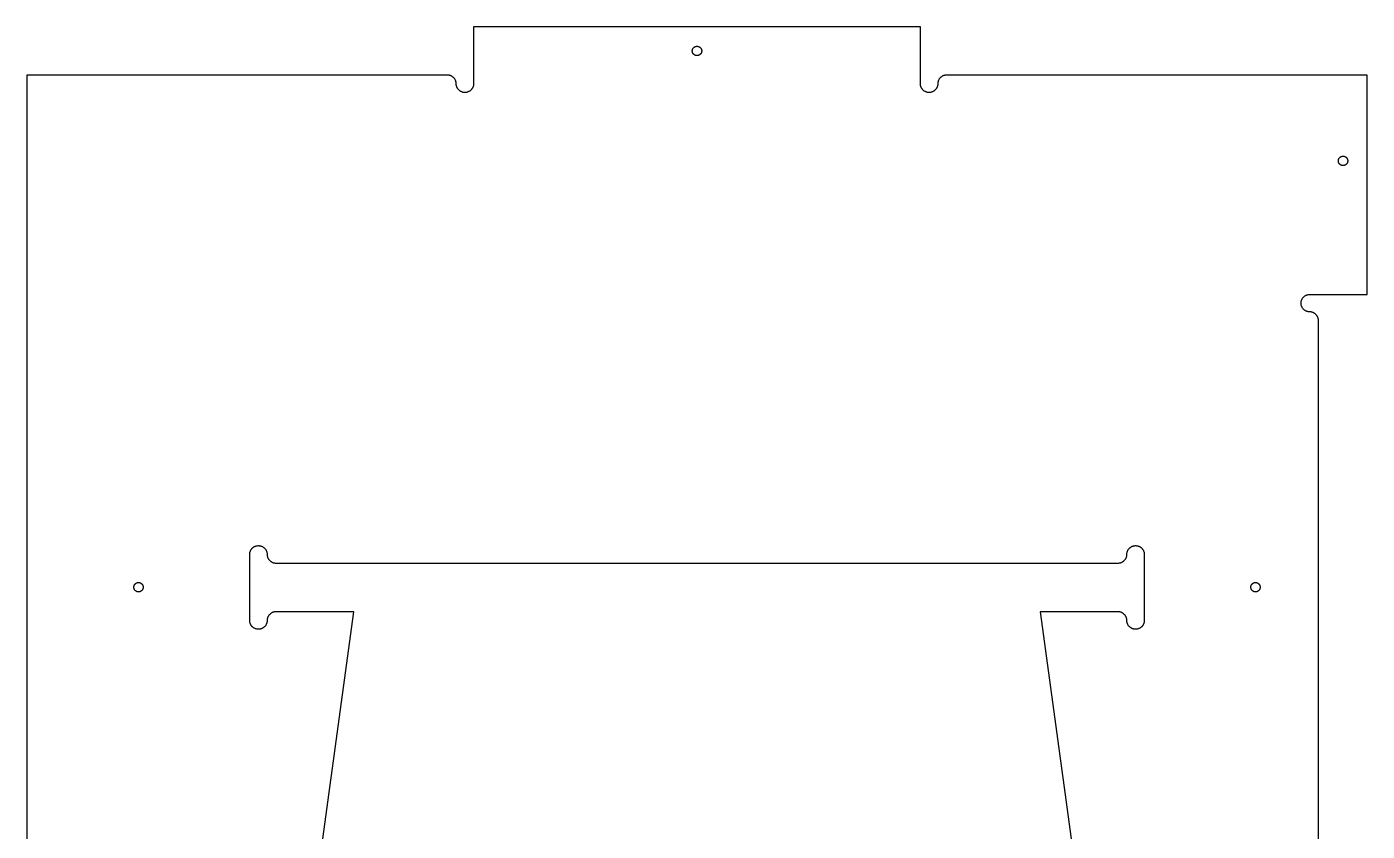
# Model space of a CAD drawing. Header units: metres. Extents: x -500 to 0, y 0 to 600.
# Drawn here: x -500 to 0, y 300 to 600 of the extents above; entities that cross this region are included whole.
import ezdxf

# ---------------------------------------------------------------- set-up
doc = ezdxf.new("R2010")
doc.units = ezdxf.units.M

msp = doc.modelspace()

# ---------------------------------------------------------------- linework, layer by layer
for p, q in [((-166.667, 600), (-333.333, 600)), ((-333.333, 600), (-333.333, 578.75)), ((-166.667, 578.75), (-166.667, 600)), ((-251.75, 591), (-251.748, 591.086)), ((-251.748, 590.914), (-251.75, 591)), ((-251.748, 591.086), (-251.742, 591.172)), ((-251.742, 590.828), (-251.748, 590.914)), ((-251.742, 591.172), (-251.731, 591.257)), ((-251.731, 590.743), (-251.742, 590.828)), ((-251.731, 591.257), (-251.716, 591.341)), ((-251.716, 590.659), (-251.731, 590.743)), ((-251.716, 591.341), (-251.698, 591.425)), ((-251.698, 590.575), (-251.716, 590.659)), ((-251.698, 591.425), (-251.675, 591.508)), ((-251.675, 590.492), (-251.698, 590.575)), ((-251.675, 591.508), (-251.648, 591.59)), ((-251.648, 590.41), (-251.675, 590.492)), ((-251.648, 591.59), (-251.617, 591.67)), ((-251.617, 590.33), (-251.648, 590.41)), ((-251.617, 591.67), (-251.582, 591.748)), ((-251.582, 590.252), (-251.617, 590.33)), ((-251.582, 591.748), (-251.543, 591.825)), ((-251.543, 590.175), (-251.582, 590.252)), ((-251.543, 591.825), (-251.501, 591.9)), ((-251.501, 590.1), (-251.543, 590.175)), ((-251.501, 591.9), (-251.455, 591.972)), ((-251.455, 590.028), (-251.501, 590.1)), ((-251.455, 591.972), (-251.406, 592.042)), ((-251.406, 589.958), (-251.455, 590.028)), ((-251.406, 592.042), (-251.353, 592.11)), ((-251.353, 592.11), (-251.297, 592.175)), ((-251.297, 592.175), (-251.237, 592.237)), ((-251.237, 592.237), (-251.175, 592.297)), ((-251.175, 592.297), (-251.11, 592.353)), ((-251.11, 592.353), (-251.042, 592.406)), ((-251.042, 592.406), (-250.972, 592.455)), ((-250.972, 592.455), (-250.9, 592.501)), ((-250.9, 592.501), (-250.825, 592.543)), ((-250.825, 592.543), (-250.748, 592.582)), ((-250.748, 592.582), (-250.67, 592.617)), ((-250.67, 592.617), (-250.59, 592.648)), ((-250.59, 592.648), (-250.508, 592.675)), ((-250.508, 592.675), (-250.425, 592.698)), ((-250.425, 592.698), (-250.341, 592.716)), ((-250.341, 592.716), (-250.257, 592.731)), ((-250.257, 592.731), (-250.172, 592.742)), ((-250.172, 592.742), (-250.086, 592.748)), ((-250.086, 592.748), (-250, 592.75)), ((-250, 592.75), (-249.914, 592.748)), ((-249.914, 592.748), (-249.828, 592.742)), ((-249.828, 592.742), (-249.743, 592.731)), ((-249.743, 592.731), (-249.659, 592.716)), ((-249.659, 592.716), (-249.575, 592.698)), ((-249.575, 592.698), (-249.492, 592.675)), ((-249.492, 592.675), (-249.41, 592.648)), ((-249.41, 592.648), (-249.33, 592.617)), ((-249.33, 592.617), (-249.252, 592.582)), ((-249.252, 592.582), (-249.175, 592.543)), ((-249.175, 592.543), (-249.1, 592.501)), ((-249.1, 592.501), (-249.028, 592.455)), ((-249.028, 592.455), (-248.958, 592.406)), ((-248.958, 592.406), (-248.89, 592.353)), ((-248.89, 592.353), (-248.825, 592.297)), ((-248.825, 592.297), (-248.763, 592.237)), ((-248.763, 592.237), (-248.703, 592.175)), ((-248.703, 592.175), (-248.647, 592.11)), ((-248.647, 592.11), (-248.594, 592.042)), ((-248.594, 592.042), (-248.545, 591.972)), ((-248.545, 590.028), (-248.594, 589.958)), ((-248.545, 591.972), (-248.499, 591.9)), ((-248.499, 590.1), (-248.545, 590.028)), ((-248.499, 591.9), (-248.457, 591.825)), ((-248.457, 590.175), (-248.499, 590.1)), ((-248.457, 591.825), (-248.418, 591.748)), ((-248.418, 590.252), (-248.457, 590.175)), ((-248.418, 591.748), (-248.383, 591.67)), ((-248.383, 590.33), (-248.418, 590.252)), ((-248.383, 591.67), (-248.352, 591.59)), ((-248.352, 590.41), (-248.383, 590.33)), ((-248.352, 591.59), (-248.325, 591.508)), ((-248.325, 590.492), (-248.352, 590.41)), ((-248.325, 591.508), (-248.302, 591.425)), ((-248.302, 590.575), (-248.325, 590.492)), ((-248.302, 591.425), (-248.284, 591.341)), ((-248.284, 590.659), (-248.302, 590.575)), ((-248.284, 591.341), (-248.269, 591.257)), ((-248.269, 590.743), (-248.284, 590.659)), ((-248.269, 591.257), (-248.258, 591.172)), ((-248.258, 590.828), (-248.269, 590.743)), ((-248.258, 591.172), (-248.252, 591.086)), ((-248.252, 590.914), (-248.258, 590.828)), ((-248.252, 591.086), (-248.25, 591)), ((-248.25, 591), (-248.252, 590.914)), ((-251.353, 589.89), (-251.406, 589.958)), ((-251.297, 589.825), (-251.353, 589.89)), ((-251.237, 589.763), (-251.297, 589.825)), ((-251.175, 589.703), (-251.237, 589.763)), ((-251.11, 589.647), (-251.175, 589.703)), ((-251.042, 589.594), (-251.11, 589.647)), ((-250.972, 589.545), (-251.042, 589.594)), ((-250.9, 589.499), (-250.972, 589.545)), ((-250.825, 589.457), (-250.9, 589.499)), ((-250.748, 589.418), (-250.825, 589.457)), ((-250.67, 589.383), (-250.748, 589.418)), ((-250.59, 589.352), (-250.67, 589.383)), ((-250.508, 589.325), (-250.59, 589.352)), ((-250.425, 589.302), (-250.508, 589.325)), ((-250.341, 589.284), (-250.425, 589.302)), ((-250.257, 589.269), (-250.341, 589.284)), ((-250.172, 589.258), (-250.257, 589.269)), ((-250.086, 589.252), (-250.172, 589.258)), ((-250, 589.25), (-250.086, 589.252)), ((-249.914, 589.252), (-250, 589.25)), ((-249.828, 589.258), (-249.914, 589.252)), ((-249.743, 589.269), (-249.828, 589.258)), ((-249.659, 589.284), (-249.743, 589.269)), ((-249.575, 589.302), (-249.659, 589.284)), ((-249.492, 589.325), (-249.575, 589.302)), ((-249.41, 589.352), (-249.492, 589.325)), ((-249.33, 589.383), (-249.41, 589.352)), ((-249.252, 589.418), (-249.33, 589.383)), ((-249.175, 589.457), (-249.252, 589.418)), ((-249.1, 589.499), (-249.175, 589.457)), ((-249.028, 589.545), (-249.1, 589.499)), ((-248.958, 589.594), (-249.028, 589.545)), ((-248.89, 589.647), (-248.958, 589.594)), ((-248.825, 589.703), (-248.89, 589.647)), ((-248.763, 589.763), (-248.825, 589.703)), ((-248.703, 589.825), (-248.763, 589.763)), ((-248.647, 589.89), (-248.703, 589.825)), ((-248.594, 589.958), (-248.647, 589.89)), ((-343.083, 582), (-500, 582)), ((-500, 582), (-500, 200.18)), ((-342.924, 581.996), (-343.083, 582)), ((-342.765, 581.984), (-342.924, 581.996)), ((-342.606, 581.965), (-342.765, 581.984)), ((-342.449, 581.938), (-342.606, 581.965)), ((-342.294, 581.903), (-342.449, 581.938)), ((-342.14, 581.86), (-342.294, 581.903)), ((-341.988, 581.81), (-342.14, 581.86)), ((-341.84, 581.753), (-341.988, 581.81)), ((-341.694, 581.688), (-341.84, 581.753)), ((-341.551, 581.616), (-341.694, 581.688)), ((-341.412, 581.538), (-341.551, 581.616)), ((-341.278, 581.452), (-341.412, 581.538)), ((-341.147, 581.36), (-341.278, 581.452)), ((-341.022, 581.262), (-341.147, 581.36)), ((-340.901, 581.158), (-341.022, 581.262)), ((-340.785, 581.048), (-340.901, 581.158)), ((-340.675, 580.933), (-340.785, 581.048)), ((-340.571, 580.812), (-340.675, 580.933)), ((-340.473, 580.686), (-340.571, 580.812)), ((-340.381, 580.556), (-340.473, 580.686)), ((-340.296, 580.421), (-340.381, 580.556)), ((-340.217, 580.282), (-340.296, 580.421)), ((-340.145, 580.14), (-340.217, 580.282)), ((-340.081, 579.994), (-340.145, 580.14)), ((-159.855, 580.14), (-159.919, 579.994)), ((-159.783, 580.282), (-159.855, 580.14)), ((-159.704, 580.421), (-159.783, 580.282)), ((-159.619, 580.556), (-159.704, 580.421)), ((-159.527, 580.686), (-159.619, 580.556)), ((-159.429, 580.812), (-159.527, 580.686)), ((-159.325, 580.933), (-159.429, 580.812)), ((-159.215, 581.048), (-159.325, 580.933)), ((-159.099, 581.158), (-159.215, 581.048)), ((-158.978, 581.262), (-159.099, 581.158)), ((-158.853, 581.36), (-158.978, 581.262)), ((-158.722, 581.452), (-158.853, 581.36)), ((-158.587, 581.538), (-158.722, 581.452)), ((-158.449, 581.616), (-158.587, 581.538)), ((-158.306, 581.688), (-158.449, 581.616)), ((-158.16, 581.753), (-158.306, 581.688)), ((-158.012, 581.81), (-158.16, 581.753)), ((-157.86, 581.86), (-158.012, 581.81)), ((-157.706, 581.903), (-157.86, 581.86)), ((-157.551, 581.938), (-157.706, 581.903)), ((-157.394, 581.965), (-157.551, 581.938)), ((-157.235, 581.984), (-157.394, 581.965)), ((-157.076, 581.996), (-157.235, 581.984)), ((-156.917, 582), (-157.076, 581.996)), ((0, 582), (-156.917, 582)), ((0, 500.18), (0, 582)), ((-340.023, 579.845), (-340.081, 579.994)), ((-339.973, 579.693), (-340.023, 579.845)), ((-339.931, 579.54), (-339.973, 579.693)), ((-339.896, 579.384), (-339.931, 579.54)), ((-339.868, 579.227), (-339.896, 579.384)), ((-339.849, 579.069), (-339.868, 579.227)), ((-339.837, 578.909), (-339.849, 579.069)), ((-339.829, 578.591), (-339.837, 578.909)), ((-339.818, 578.431), (-339.829, 578.591)), ((-339.798, 578.273), (-339.818, 578.431)), ((-339.771, 578.116), (-339.798, 578.273)), ((-339.736, 577.96), (-339.771, 578.116)), ((-339.693, 577.807), (-339.736, 577.96)), ((-339.643, 577.655), (-339.693, 577.807)), ((-339.586, 577.506), (-339.643, 577.655)), ((-339.521, 577.36), (-339.586, 577.506)), ((-339.45, 577.218), (-339.521, 577.36)), ((-339.371, 577.079), (-339.45, 577.218)), ((-339.286, 576.944), (-339.371, 577.079)), ((-339.194, 576.814), (-339.286, 576.944)), ((-339.096, 576.688), (-339.194, 576.814)), ((-338.991, 576.567), (-339.096, 576.688)), ((-338.881, 576.452), (-338.991, 576.567)), ((-338.766, 576.342), (-338.881, 576.452)), ((-338.645, 576.238), (-338.766, 576.342)), ((-338.519, 576.14), (-338.645, 576.238)), ((-338.389, 576.048), (-338.519, 576.14)), ((-338.254, 575.962), (-338.389, 576.048)), ((-338.115, 575.884), (-338.254, 575.962)), ((-337.973, 575.812), (-338.115, 575.884)), ((-337.827, 575.747), (-337.973, 575.812)), ((-337.678, 575.69), (-337.827, 575.747)), ((-337.527, 575.64), (-337.678, 575.69)), ((-337.373, 575.597), (-337.527, 575.64)), ((-337.217, 575.562), (-337.373, 575.597)), ((-337.06, 575.535), (-337.217, 575.562)), ((-336.902, 575.516), (-337.06, 575.535)), ((-336.743, 575.504), (-336.902, 575.516)), ((-336.583, 575.5), (-336.743, 575.504)), ((-336.424, 575.504), (-336.583, 575.5)), ((-336.265, 575.516), (-336.424, 575.504)), ((-336.106, 575.535), (-336.265, 575.516)), ((-335.949, 575.562), (-336.106, 575.535)), ((-335.794, 575.597), (-335.949, 575.562)), ((-335.64, 575.64), (-335.794, 575.597)), ((-335.488, 575.69), (-335.64, 575.64)), ((-335.34, 575.747), (-335.488, 575.69)), ((-335.194, 575.812), (-335.34, 575.747)), ((-335.051, 575.884), (-335.194, 575.812)), ((-334.912, 575.962), (-335.051, 575.884)), ((-334.778, 576.048), (-334.912, 575.962)), ((-334.647, 576.14), (-334.778, 576.048)), ((-334.522, 576.238), (-334.647, 576.14)), ((-334.401, 576.342), (-334.522, 576.238)), ((-334.285, 576.452), (-334.401, 576.342)), ((-334.175, 576.567), (-334.285, 576.452)), ((-334.071, 576.688), (-334.175, 576.567)), ((-333.973, 576.814), (-334.071, 576.688)), ((-333.881, 576.944), (-333.973, 576.814)), ((-333.796, 577.079), (-333.881, 576.944)), ((-333.717, 577.218), (-333.796, 577.079)), ((-333.645, 577.36), (-333.717, 577.218)), ((-333.581, 577.506), (-333.645, 577.36)), ((-333.523, 577.655), (-333.581, 577.506)), ((-333.473, 577.807), (-333.523, 577.655)), ((-333.431, 577.96), (-333.473, 577.807)), ((-333.396, 578.116), (-333.431, 577.96)), ((-333.368, 578.273), (-333.396, 578.116)), ((-333.349, 578.431), (-333.368, 578.273)), ((-333.337, 578.591), (-333.349, 578.431)), ((-333.333, 578.75), (-333.337, 578.591)), ((-166.663, 578.591), (-166.667, 578.75)), ((-166.651, 578.431), (-166.663, 578.591)), ((-166.631, 578.273), (-166.651, 578.431)), ((-166.604, 578.116), (-166.631, 578.273)), ((-166.569, 577.96), (-166.604, 578.116)), ((-166.527, 577.807), (-166.569, 577.96)), ((-166.477, 577.655), (-166.527, 577.807)), ((-166.419, 577.506), (-166.477, 577.655)), ((-166.355, 577.36), (-166.419, 577.506)), ((-166.283, 577.218), (-166.355, 577.36)), ((-166.204, 577.079), (-166.283, 577.218)), ((-166.119, 576.944), (-166.204, 577.079)), ((-166.027, 576.814), (-166.119, 576.944)), ((-165.929, 576.688), (-166.027, 576.814)), ((-165.825, 576.567), (-165.929, 576.688)), ((-165.715, 576.452), (-165.825, 576.567)), ((-165.599, 576.342), (-165.715, 576.452)), ((-165.478, 576.238), (-165.599, 576.342)), ((-165.353, 576.14), (-165.478, 576.238)), ((-165.222, 576.048), (-165.353, 576.14)), ((-165.087, 575.962), (-165.222, 576.048)), ((-164.949, 575.884), (-165.087, 575.962)), ((-164.806, 575.812), (-164.949, 575.884)), ((-164.66, 575.747), (-164.806, 575.812)), ((-164.512, 575.69), (-164.66, 575.747)), ((-164.36, 575.64), (-164.512, 575.69)), ((-164.206, 575.597), (-164.36, 575.64)), ((-164.051, 575.562), (-164.206, 575.597)), ((-163.894, 575.535), (-164.051, 575.562)), ((-163.735, 575.516), (-163.894, 575.535)), ((-163.576, 575.504), (-163.735, 575.516)), ((-163.417, 575.5), (-163.576, 575.504)), ((-163.257, 575.504), (-163.417, 575.5)), ((-163.098, 575.516), (-163.257, 575.504)), ((-162.94, 575.535), (-163.098, 575.516)), ((-162.783, 575.562), (-162.94, 575.535)), ((-162.627, 575.597), (-162.783, 575.562)), ((-162.473, 575.64), (-162.627, 575.597)), ((-162.322, 575.69), (-162.473, 575.64)), ((-162.173, 575.747), (-162.322, 575.69)), ((-162.027, 575.812), (-162.173, 575.747)), ((-161.885, 575.884), (-162.027, 575.812)), ((-161.746, 575.962), (-161.885, 575.884)), ((-161.611, 576.048), (-161.746, 575.962)), ((-161.481, 576.14), (-161.611, 576.048)), ((-161.355, 576.238), (-161.481, 576.14)), ((-161.234, 576.342), (-161.355, 576.238)), ((-161.119, 576.452), (-161.234, 576.342)), ((-161.009, 576.567), (-161.119, 576.452)), ((-160.904, 576.688), (-161.009, 576.567)), ((-160.806, 576.814), (-160.904, 576.688)), ((-160.714, 576.944), (-160.806, 576.814)), ((-160.629, 577.079), (-160.714, 576.944)), ((-160.55, 577.218), (-160.629, 577.079)), ((-160.479, 577.36), (-160.55, 577.218)), ((-160.414, 577.506), (-160.479, 577.36)), ((-160.357, 577.655), (-160.414, 577.506)), ((-160.307, 577.807), (-160.357, 577.655)), ((-160.264, 577.96), (-160.307, 577.807)), ((-160.229, 578.116), (-160.264, 577.96)), ((-160.202, 578.273), (-160.229, 578.116)), ((-160.182, 578.431), (-160.202, 578.273)), ((-160.171, 578.591), (-160.182, 578.431)), ((-160.163, 578.909), (-160.171, 578.591)), ((-160.151, 579.069), (-160.163, 578.909)), ((-160.131, 579.227), (-160.151, 579.069)), ((-160.104, 579.384), (-160.131, 579.227)), ((-160.069, 579.54), (-160.104, 579.384)), ((-160.027, 579.693), (-160.069, 579.54)), ((-159.977, 579.845), (-160.027, 579.693)), ((-159.919, 579.994), (-159.977, 579.845)), ((-10.75, 550), (-10.7479, 550.086)), ((-10.7479, 549.914), (-10.75, 550)), ((-10.7479, 550.086), (-10.7416, 550.172)), ((-10.7416, 550.172), (-10.731, 550.257)), ((-10.731, 550.257), (-10.7164, 550.341)), ((-10.7164, 550.341), (-10.6975, 550.425)), ((-10.6975, 550.425), (-10.6746, 550.508)), ((-10.6746, 550.508), (-10.6477, 550.59)), ((-10.6477, 550.59), (-10.6168, 550.67)), ((-10.6168, 550.67), (-10.582, 550.748)), ((-10.582, 550.748), (-10.5434, 550.825)), ((-10.5434, 550.825), (-10.501, 550.9)), ((-10.501, 550.9), (-10.4551, 550.972)), ((-10.4551, 550.972), (-10.4056, 551.042)), ((-10.4056, 551.042), (-10.3528, 551.11)), ((-10.3528, 551.11), (-10.2967, 551.175)), ((-10.2967, 551.175), (-10.2374, 551.237)), ((-10.2374, 551.237), (-10.1752, 551.297)), ((-10.1752, 551.297), (-10.1102, 551.353)), ((-10.1102, 551.353), (-10.0425, 551.406)), ((-10.0425, 551.406), (-9.97224, 551.455)), ((-9.97224, 551.455), (-9.89967, 551.501)), ((-9.89967, 551.501), (-9.82494, 551.543)), ((-9.82494, 551.543), (-9.74821, 551.582)), ((-9.74821, 551.582), (-9.66969, 551.617)), ((-9.66969, 551.617), (-9.58955, 551.648)), ((-9.58955, 551.648), (-9.508, 551.675)), ((-9.508, 551.675), (-9.4252, 551.698)), ((-9.4252, 551.698), (-9.3414, 551.716)), ((-9.3414, 551.716), (-9.25677, 551.731)), ((-9.25677, 551.731), (-9.17152, 551.742)), ((-9.17152, 551.742), (-9.08586, 551.748)), ((-9.08586, 551.748), (-9, 551.75)), ((-9, 551.75), (-8.91412, 551.748)), ((-8.91412, 551.748), (-8.82846, 551.742)), ((-8.82846, 551.742), (-8.74321, 551.731)), ((-8.74321, 551.731), (-8.65858, 551.716)), ((-8.65858, 551.716), (-8.57478, 551.698)), ((-8.57478, 551.698), (-8.49199, 551.675)), ((-8.49199, 551.675), (-8.41043, 551.648)), ((-8.41043, 551.648), (-8.33029, 551.617)), ((-8.33029, 551.617), (-8.25177, 551.582)), ((-8.25177, 551.582), (-8.17505, 551.543)), ((-8.17505, 551.543), (-8.10031, 551.501)), ((-8.10031, 551.501), (-8.02774, 551.455)), ((-8.02774, 551.455), (-7.95752, 551.406)), ((-7.95752, 551.406), (-7.8898, 551.353)), ((-7.8898, 551.353), (-7.82477, 551.297)), ((-7.82477, 551.297), (-7.76256, 551.237)), ((-7.76256, 551.237), (-7.70332, 551.175)), ((-7.70332, 551.175), (-7.64722, 551.11)), ((-7.64722, 551.11), (-7.59438, 551.042)), ((-7.59438, 551.042), (-7.54492, 550.972)), ((-7.54492, 550.972), (-7.49896, 550.9)), ((-7.49896, 550.9), (-7.45663, 550.825)), ((-7.45663, 550.825), (-7.41801, 550.748)), ((-7.41801, 550.748), (-7.38321, 550.67)), ((-7.38321, 550.67), (-7.35229, 550.59)), ((-7.35229, 550.59), (-7.32535, 550.508)), ((-7.32535, 550.508), (-7.30244, 550.425)), ((-7.30244, 550.425), (-7.28362, 550.341)), ((-7.28362, 550.341), (-7.26894, 550.257)), ((-7.26894, 550.257), (-7.25842, 550.172)), ((-7.25842, 550.172), (-7.25211, 550.086)), ((-7.25211, 550.086), (-7.25, 550)), ((-7.25, 550), (-7.25211, 549.914)), ((-10.7416, 549.828), (-10.7479, 549.914)), ((-10.731, 549.743), (-10.7416, 549.828)), ((-10.7164, 549.659), (-10.731, 549.743)), ((-10.6975, 549.575), (-10.7164, 549.659)), ((-10.6746, 549.492), (-10.6975, 549.575)), ((-10.6477, 549.41), (-10.6746, 549.492)), ((-10.6168, 549.33), (-10.6477, 549.41)), ((-10.582, 549.252), (-10.6168, 549.33)), ((-10.5434, 549.175), (-10.582, 549.252)), ((-10.501, 549.1), (-10.5434, 549.175)), ((-10.4551, 549.028), (-10.501, 549.1)), ((-10.4056, 548.958), (-10.4551, 549.028)), ((-10.3528, 548.89), (-10.4056, 548.958)), ((-10.2967, 548.825), (-10.3528, 548.89)), ((-10.2374, 548.763), (-10.2967, 548.825)), ((-10.1752, 548.703), (-10.2374, 548.763)), ((-10.1102, 548.647), (-10.1752, 548.703)), ((-10.0425, 548.594), (-10.1102, 548.647)), ((-9.97224, 548.545), (-10.0425, 548.594)), ((-9.89967, 548.499), (-9.97224, 548.545)), ((-9.82494, 548.457), (-9.89967, 548.499)), ((-9.74821, 548.418), (-9.82494, 548.457)), ((-9.66969, 548.383), (-9.74821, 548.418)), ((-9.58955, 548.352), (-9.66969, 548.383)), ((-9.508, 548.325), (-9.58955, 548.352)), ((-9.4252, 548.302), (-9.508, 548.325)), ((-9.3414, 548.284), (-9.4252, 548.302)), ((-9.25677, 548.269), (-9.3414, 548.284)), ((-9.17152, 548.258), (-9.25677, 548.269)), ((-9.08586, 548.252), (-9.17152, 548.258)), ((-9, 548.25), (-9.08586, 548.252)), ((-8.91412, 548.252), (-9, 548.25)), ((-8.82846, 548.258), (-8.91412, 548.252)), ((-8.74321, 548.269), (-8.82846, 548.258)), ((-8.65858, 548.284), (-8.74321, 548.269)), ((-8.57478, 548.302), (-8.65858, 548.284)), ((-8.49199, 548.325), (-8.57478, 548.302)), ((-8.41043, 548.352), (-8.49199, 548.325)), ((-8.33029, 548.383), (-8.41043, 548.352)), ((-8.25177, 548.418), (-8.33029, 548.383)), ((-8.17505, 548.457), (-8.25177, 548.418)), ((-8.10031, 548.499), (-8.17505, 548.457)), ((-8.02774, 548.545), (-8.10031, 548.499)), ((-7.95752, 548.594), (-8.02774, 548.545)), ((-7.8898, 548.647), (-7.95752, 548.594)), ((-7.82477, 548.703), (-7.8898, 548.647)), ((-7.76256, 548.763), (-7.82477, 548.703)), ((-7.70332, 548.825), (-7.76256, 548.763)), ((-7.64722, 548.89), (-7.70332, 548.825)), ((-7.59438, 548.958), (-7.64722, 548.89)), ((-7.54492, 549.028), (-7.59438, 548.958)), ((-7.49896, 549.1), (-7.54492, 549.028)), ((-7.45663, 549.175), (-7.49896, 549.1)), ((-7.41801, 549.252), (-7.45663, 549.175)), ((-7.38321, 549.33), (-7.41801, 549.252)), ((-7.35229, 549.41), (-7.38321, 549.33)), ((-7.32535, 549.492), (-7.35229, 549.41)), ((-7.30244, 549.575), (-7.32535, 549.492)), ((-7.28362, 549.659), (-7.30244, 549.575)), ((-7.26894, 549.743), (-7.28362, 549.659)), ((-7.25842, 549.828), (-7.26894, 549.743)), ((-7.25211, 549.914), (-7.25842, 549.828)), ((-22.5249, 499.99), (-22.3734, 500.04)), ((-22.3734, 500.04), (-22.2197, 500.083)), ((-22.2197, 500.083), (-22.064, 500.118)), ((-22.064, 500.118), (-21.9069, 500.145)), ((-21.9069, 500.145), (-21.7486, 500.164)), ((-21.7486, 500.164), (-21.5895, 500.176)), ((-21.5895, 500.176), (-21.43, 500.18)), ((-21.43, 500.18), (0, 500.18)), ((-24.68, 496.93), (-24.6761, 497.089)), ((-24.6761, 496.771), (-24.68, 496.93)), ((-24.6761, 497.089), (-24.6643, 497.249)), ((-24.6643, 496.611), (-24.6761, 496.771)), ((-24.6643, 497.249), (-24.6448, 497.407)), ((-24.6448, 496.453), (-24.6643, 496.611)), ((-24.6448, 497.407), (-24.6175, 497.564)), ((-24.6175, 496.296), (-24.6448, 496.453)), ((-24.6175, 497.564), (-24.5826, 497.72)), ((-24.5826, 496.14), (-24.6175, 496.296)), ((-24.5826, 497.72), (-24.5401, 497.873)), ((-24.5401, 495.987), (-24.5826, 496.14)), ((-24.5401, 497.873), (-24.49, 498.025)), ((-24.49, 495.835), (-24.5401, 495.987)), ((-24.49, 498.025), (-24.4326, 498.174)), ((-24.4326, 495.686), (-24.49, 495.835)), ((-24.4326, 498.174), (-24.368, 498.32)), ((-24.368, 495.54), (-24.4326, 495.686)), ((-24.368, 498.32), (-24.2962, 498.462)), ((-24.2962, 495.398), (-24.368, 495.54)), ((-24.2962, 498.462), (-24.2176, 498.601)), ((-24.2176, 495.259), (-24.2962, 495.398)), ((-24.2176, 498.601), (-24.1323, 498.736)), ((-24.1323, 495.124), (-24.2176, 495.259)), ((-24.1323, 498.736), (-24.0404, 498.866)), ((-24.0404, 494.994), (-24.1323, 495.124)), ((-24.0404, 498.866), (-23.9423, 498.992)), ((-23.9423, 498.992), (-23.8381, 499.113)), ((-23.8381, 499.113), (-23.7281, 499.228)), ((-23.7281, 499.228), (-23.6126, 499.338)), ((-23.6126, 499.338), (-23.4918, 499.442)), ((-23.4918, 499.442), (-23.366, 499.54)), ((-23.366, 499.54), (-23.2356, 499.632)), ((-23.2356, 499.632), (-23.1008, 499.718)), ((-23.1008, 499.718), (-22.962, 499.796)), ((-22.962, 499.796), (-22.8195, 499.868)), ((-22.8195, 499.868), (-22.6737, 499.933)), ((-22.6737, 499.933), (-22.5249, 499.99)), ((-23.9423, 494.868), (-24.0404, 494.994)), ((-23.8381, 494.747), (-23.9423, 494.868)), ((-23.7281, 494.632), (-23.8381, 494.747)), ((-23.6126, 494.522), (-23.7281, 494.632)), ((-23.4918, 494.418), (-23.6126, 494.522)), ((-23.366, 494.32), (-23.4918, 494.418)), ((-23.2356, 494.228), (-23.366, 494.32)), ((-23.1008, 494.142), (-23.2356, 494.228)), ((-22.962, 494.064), (-23.1008, 494.142)), ((-22.8195, 493.992), (-22.962, 494.064)), ((-22.6737, 493.927), (-22.8195, 493.992)), ((-22.5249, 493.87), (-22.6737, 493.927)), ((-22.3734, 493.82), (-22.5249, 493.87)), ((-22.2197, 493.777), (-22.3734, 493.82)), ((-22.064, 493.742), (-22.2197, 493.777)), ((-21.9069, 493.715), (-22.064, 493.742)), ((-21.7486, 493.696), (-21.9069, 493.715)), ((-21.5895, 493.684), (-21.7486, 493.696)), ((-21.2705, 493.676), (-21.5895, 493.684)), ((-21.1114, 493.664), (-21.2705, 493.676)), ((-20.9531, 493.645), (-21.1114, 493.664)), ((-20.7959, 493.618), (-20.9531, 493.645)), ((-20.6403, 493.583), (-20.7959, 493.618)), ((-20.4866, 493.54), (-20.6403, 493.583)), ((-20.3351, 493.49), (-20.4866, 493.54)), ((-20.1863, 493.433), (-20.3351, 493.49)), ((-20.0404, 493.368), (-20.1863, 493.433)), ((-19.8979, 493.296), (-20.0404, 493.368)), ((-19.7592, 493.218), (-19.8979, 493.296)), ((-19.6244, 493.132), (-19.7592, 493.218)), ((-19.494, 493.04), (-19.6244, 493.132)), ((-19.3682, 492.942), (-19.494, 493.04)), ((-19.2474, 492.838), (-19.3682, 492.942)), ((-19.1319, 492.728), (-19.2474, 492.838)), ((-19.0219, 492.613), (-19.1319, 492.728)), ((-18.9177, 492.492), (-19.0219, 492.613)), ((-18.8196, 492.366), (-18.9177, 492.492)), ((-18.7277, 492.236), (-18.8196, 492.366)), ((-18.6424, 492.101), (-18.7277, 492.236)), ((-18.5638, 491.962), (-18.6424, 492.101)), ((-18.492, 491.82), (-18.5638, 491.962)), ((-18.4274, 491.674), (-18.492, 491.82)), ((-18.37, 491.525), (-18.4274, 491.674)), ((-18.3199, 491.373), (-18.37, 491.525)), ((-18.2774, 491.22), (-18.3199, 491.373)), ((-18.2424, 491.064), (-18.2774, 491.22)), ((-18.2152, 490.907), (-18.2424, 491.064)), ((-18.1956, 490.749), (-18.2152, 490.907)), ((-18.1839, 490.589), (-18.1956, 490.749)), ((-18.18, 490.43), (-18.1839, 490.589)), ((-18.18, 209.57), (-18.18, 490.43)), ((-416.384, 404.921), (-416.299, 405.056)), ((-416.299, 405.056), (-416.207, 405.186)), ((-416.207, 405.186), (-416.109, 405.312)), ((-416.109, 405.312), (-416.005, 405.433)), ((-416.005, 405.433), (-415.895, 405.548)), ((-415.895, 405.548), (-415.779, 405.658)), ((-415.779, 405.658), (-415.658, 405.762)), ((-415.658, 405.762), (-415.533, 405.86)), ((-415.533, 405.86), (-415.402, 405.952)), ((-415.402, 405.952), (-415.267, 406.038)), ((-415.267, 406.038), (-415.129, 406.116)), ((-415.129, 406.116), (-414.986, 406.188)), ((-414.986, 406.188), (-414.84, 406.253)), ((-414.84, 406.253), (-414.692, 406.31)), ((-414.692, 406.31), (-414.54, 406.36)), ((-414.54, 406.36), (-414.386, 406.403)), ((-414.386, 406.403), (-414.231, 406.438)), ((-414.231, 406.438), (-414.074, 406.465)), ((-414.074, 406.465), (-413.915, 406.484)), ((-413.915, 406.484), (-413.756, 406.496)), ((-413.756, 406.496), (-413.597, 406.5)), ((-413.597, 406.5), (-413.437, 406.496)), ((-413.437, 406.496), (-413.278, 406.484)), ((-413.278, 406.484), (-413.12, 406.465)), ((-413.12, 406.465), (-412.963, 406.438)), ((-412.963, 406.438), (-412.807, 406.403)), ((-412.807, 406.403), (-412.653, 406.36)), ((-412.653, 406.36), (-412.502, 406.31)), ((-412.502, 406.31), (-412.353, 406.253)), ((-412.353, 406.253), (-412.207, 406.188)), ((-412.207, 406.188), (-412.065, 406.116)), ((-412.065, 406.116), (-411.926, 406.038)), ((-411.926, 406.038), (-411.791, 405.952)), ((-411.791, 405.952), (-411.661, 405.86)), ((-411.661, 405.86), (-411.535, 405.762)), ((-411.535, 405.762), (-411.414, 405.658)), ((-411.414, 405.658), (-411.299, 405.548)), ((-411.299, 405.548), (-411.189, 405.433)), ((-411.189, 405.433), (-411.084, 405.312)), ((-411.084, 405.312), (-410.986, 405.186)), ((-410.986, 405.186), (-410.894, 405.056)), ((-410.894, 405.056), (-410.809, 404.921)), ((-89.1909, 404.921), (-89.1056, 405.056)), ((-89.1056, 405.056), (-89.0137, 405.186)), ((-89.0137, 405.186), (-88.9156, 405.312)), ((-88.9156, 405.312), (-88.8114, 405.433)), ((-88.8114, 405.433), (-88.7014, 405.548)), ((-88.7014, 405.548), (-88.5859, 405.658)), ((-88.5859, 405.658), (-88.4651, 405.762)), ((-88.4651, 405.762), (-88.3394, 405.86)), ((-88.3394, 405.86), (-88.2089, 405.952)), ((-88.2089, 405.952), (-88.0742, 406.038)), ((-88.0742, 406.038), (-87.9354, 406.116)), ((-87.9354, 406.116), (-87.7929, 406.188)), ((-87.7929, 406.188), (-87.647, 406.253)), ((-87.647, 406.253), (-87.4982, 406.31)), ((-87.4982, 406.31), (-87.3468, 406.36)), ((-87.3468, 406.36), (-87.193, 406.403)), ((-87.193, 406.403), (-87.0374, 406.438)), ((-87.0374, 406.438), (-86.8802, 406.465)), ((-86.8802, 406.465), (-86.7219, 406.484)), ((-86.7219, 406.484), (-86.5628, 406.496)), ((-86.5628, 406.496), (-86.4033, 406.5)), ((-86.4033, 406.5), (-86.2439, 406.496)), ((-86.2439, 406.496), (-86.0848, 406.484)), ((-86.0848, 406.484), (-85.9265, 406.465)), ((-85.9265, 406.465), (-85.7693, 406.438)), ((-85.7693, 406.438), (-85.6136, 406.403)), ((-85.6136, 406.403), (-85.4599, 406.36)), ((-85.4599, 406.36), (-85.3084, 406.31)), ((-85.3084, 406.31), (-85.1596, 406.253)), ((-85.1596, 406.253), (-85.0138, 406.188)), ((-85.0138, 406.188), (-84.8713, 406.116)), ((-84.8713, 406.116), (-84.7325, 406.038)), ((-84.7325, 406.038), (-84.5977, 405.952)), ((-84.5977, 405.952), (-84.4673, 405.86)), ((-84.4673, 405.86), (-84.3416, 405.762)), ((-84.3416, 405.762), (-84.2208, 405.658)), ((-84.2208, 405.658), (-84.1052, 405.548)), ((-84.1052, 405.548), (-83.9952, 405.433)), ((-83.9952, 405.433), (-83.891, 405.312)), ((-83.891, 405.312), (-83.7929, 405.186)), ((-83.7929, 405.186), (-83.701, 405.056)), ((-83.701, 405.056), (-83.6157, 404.921)), ((-416.847, 403.25), (-416.843, 403.409)), ((-416.847, 378.57), (-416.847, 403.25)), ((-416.843, 403.409), (-416.831, 403.569)), ((-416.831, 403.569), (-416.811, 403.727)), ((-416.811, 403.727), (-416.784, 403.884)), ((-416.784, 403.884), (-416.749, 404.04)), ((-416.749, 404.04), (-416.707, 404.193)), ((-416.707, 404.193), (-416.657, 404.345)), ((-416.657, 404.345), (-416.599, 404.494)), ((-416.599, 404.494), (-416.535, 404.64)), ((-416.535, 404.64), (-416.463, 404.782)), ((-416.463, 404.782), (-416.384, 404.921)), ((-410.809, 404.921), (-410.73, 404.782)), ((-410.73, 404.782), (-410.659, 404.64)), ((-410.659, 404.64), (-410.594, 404.494)), ((-410.594, 404.494), (-410.537, 404.345)), ((-410.537, 404.345), (-410.487, 404.193)), ((-410.487, 404.193), (-410.444, 404.04)), ((-410.444, 404.04), (-410.409, 403.884)), ((-410.409, 403.884), (-410.382, 403.727)), ((-410.382, 403.727), (-410.362, 403.569)), ((-410.362, 403.569), (-410.351, 403.409)), ((-410.351, 403.409), (-410.343, 403.091)), ((-410.343, 403.091), (-410.331, 402.931)), ((-410.331, 402.931), (-410.311, 402.773)), ((-410.311, 402.773), (-410.284, 402.616)), ((-410.284, 402.616), (-410.249, 402.46)), ((-410.249, 402.46), (-410.207, 402.307)), ((-410.207, 402.307), (-410.157, 402.155)), ((-410.157, 402.155), (-410.099, 402.006)), ((-410.099, 402.006), (-410.035, 401.86)), ((-410.035, 401.86), (-409.963, 401.718)), ((-409.963, 401.718), (-409.884, 401.579)), ((-409.884, 401.579), (-409.799, 401.444)), ((-409.799, 401.444), (-409.707, 401.314)), ((-409.707, 401.314), (-409.609, 401.188)), ((-409.609, 401.188), (-409.505, 401.067)), ((-409.505, 401.067), (-409.395, 400.952)), ((-409.395, 400.952), (-409.279, 400.842)), ((-409.279, 400.842), (-409.158, 400.738)), ((-409.158, 400.738), (-409.033, 400.64)), ((-409.033, 400.64), (-408.902, 400.548)), ((-408.902, 400.548), (-408.767, 400.462)), ((-408.767, 400.462), (-408.629, 400.384)), ((-408.629, 400.384), (-408.486, 400.312)), ((-408.486, 400.312), (-408.34, 400.247)), ((-408.34, 400.247), (-408.192, 400.19)), ((-408.192, 400.19), (-408.04, 400.14)), ((-408.04, 400.14), (-407.886, 400.097)), ((-407.886, 400.097), (-407.731, 400.062)), ((-407.731, 400.062), (-407.574, 400.035)), ((-407.574, 400.035), (-407.415, 400.016)), ((-407.415, 400.016), (-407.256, 400.004)), ((-407.256, 400.004), (-407.097, 400)), ((-407.097, 400), (-92.9033, 400)), ((-92.9033, 400), (-92.7439, 400.004)), ((-92.7439, 400.004), (-92.5848, 400.016)), ((-92.5848, 400.016), (-92.4265, 400.035)), ((-92.4265, 400.035), (-92.2693, 400.062)), ((-92.2693, 400.062), (-92.1136, 400.097)), ((-92.1136, 400.097), (-91.9599, 400.14)), ((-91.9599, 400.14), (-91.8084, 400.19)), ((-91.8084, 400.19), (-91.6596, 400.247)), ((-91.6596, 400.247), (-91.5138, 400.312)), ((-91.5138, 400.312), (-91.3713, 400.384)), ((-91.3713, 400.384), (-91.2325, 400.462)), ((-91.2325, 400.462), (-91.0977, 400.548)), ((-91.0977, 400.548), (-90.9673, 400.64)), ((-90.9673, 400.64), (-90.8416, 400.738)), ((-90.8416, 400.738), (-90.7208, 400.842)), ((-90.7208, 400.842), (-90.6052, 400.952)), ((-90.6052, 400.952), (-90.4952, 401.067)), ((-90.4952, 401.067), (-90.391, 401.188)), ((-90.391, 401.188), (-90.2929, 401.314)), ((-90.2929, 401.314), (-90.201, 401.444)), ((-90.201, 401.444), (-90.1157, 401.579)), ((-90.1157, 401.579), (-90.0371, 401.718)), ((-90.0371, 401.718), (-89.9654, 401.86)), ((-89.9654, 401.86), (-89.9007, 402.006)), ((-89.9007, 402.006), (-89.8433, 402.155)), ((-89.8433, 402.155), (-89.7933, 402.307)), ((-89.7933, 402.307), (-89.7507, 402.46)), ((-89.7507, 402.46), (-89.7158, 402.616)), ((-89.7158, 402.616), (-89.6885, 402.773)), ((-89.6885, 402.773), (-89.669, 402.931)), ((-89.669, 402.931), (-89.6572, 403.091)), ((-89.6572, 403.091), (-89.6494, 403.409)), ((-89.6494, 403.409), (-89.6377, 403.569)), ((-89.6377, 403.569), (-89.6181, 403.727)), ((-89.6181, 403.727), (-89.5909, 403.884)), ((-89.5909, 403.884), (-89.5559, 404.04)), ((-89.5559, 404.04), (-89.5134, 404.193)), ((-89.5134, 404.193), (-89.4633, 404.345)), ((-89.4633, 404.345), (-89.4059, 404.494)), ((-89.4059, 404.494), (-89.3413, 404.64)), ((-89.3413, 404.64), (-89.2696, 404.782)), ((-89.2696, 404.782), (-89.1909, 404.921)), ((-83.6157, 404.921), (-83.5371, 404.782)), ((-83.5371, 404.782), (-83.4654, 404.64)), ((-83.4654, 404.64), (-83.4007, 404.494)), ((-83.4007, 404.494), (-83.3433, 404.345)), ((-83.3433, 404.345), (-83.2933, 404.193)), ((-83.2933, 404.193), (-83.2507, 404.04)), ((-83.2507, 404.04), (-83.2158, 403.884)), ((-83.2158, 403.884), (-83.1885, 403.727)), ((-83.1885, 403.727), (-83.169, 403.569)), ((-83.169, 403.569), (-83.1572, 403.409)), ((-83.1572, 403.409), (-83.1533, 403.25)), ((-83.1533, 403.25), (-83.1533, 378.57)), ((-460.083, 391), (-460.081, 391.086)), ((-460.081, 390.914), (-460.083, 391)), ((-460.081, 391.086), (-460.075, 391.172)), ((-460.075, 390.828), (-460.081, 390.914)), ((-460.075, 391.172), (-460.064, 391.257)), ((-460.064, 390.743), (-460.075, 390.828)), ((-460.064, 391.257), (-460.05, 391.341)), ((-460.05, 390.659), (-460.064, 390.743)), ((-460.05, 391.341), (-460.031, 391.425)), ((-460.031, 390.575), (-460.05, 390.659)), ((-460.031, 391.425), (-460.008, 391.508)), ((-460.008, 390.492), (-460.031, 390.575)), ((-460.008, 391.508), (-459.981, 391.59)), ((-459.981, 390.41), (-460.008, 390.492)), ((-459.981, 391.59), (-459.95, 391.67)), ((-459.95, 390.33), (-459.981, 390.41)), ((-459.95, 391.67), (-459.915, 391.748)), ((-459.915, 390.252), (-459.95, 390.33)), ((-459.915, 391.748), (-459.877, 391.825)), ((-459.877, 390.175), (-459.915, 390.252)), ((-459.877, 391.825), (-459.834, 391.9)), ((-459.834, 390.1), (-459.877, 390.175)), ((-459.834, 391.9), (-459.788, 391.972)), ((-459.788, 390.028), (-459.834, 390.1)), ((-459.788, 391.972), (-459.739, 392.042)), ((-459.739, 389.958), (-459.788, 390.028)), ((-459.739, 392.042), (-459.686, 392.11)), ((-459.686, 392.11), (-459.63, 392.175)), ((-459.63, 392.175), (-459.571, 392.237)), ((-459.571, 392.237), (-459.509, 392.297)), ((-459.509, 392.297), (-459.444, 392.353)), ((-459.444, 392.353), (-459.376, 392.406)), ((-459.376, 392.406), (-459.306, 392.455)), ((-459.306, 392.455), (-459.233, 392.501)), ((-459.233, 392.501), (-459.158, 392.543)), ((-459.158, 392.543), (-459.082, 392.582)), ((-459.082, 392.582), (-459.003, 392.617)), ((-459.003, 392.617), (-458.923, 392.648)), ((-458.923, 392.648), (-458.841, 392.675)), ((-458.841, 392.675), (-458.759, 392.698)), ((-458.759, 392.698), (-458.675, 392.716)), ((-458.675, 392.716), (-458.59, 392.731)), ((-458.59, 392.731), (-458.505, 392.742)), ((-458.505, 392.742), (-458.419, 392.748)), ((-458.419, 392.748), (-458.333, 392.75)), ((-458.333, 392.75), (-458.247, 392.748)), ((-458.247, 392.748), (-458.162, 392.742)), ((-458.162, 392.742), (-458.077, 392.731)), ((-458.077, 392.731), (-457.992, 392.716)), ((-457.992, 392.716), (-457.908, 392.698)), ((-457.908, 392.698), (-457.825, 392.675)), ((-457.825, 392.675), (-457.744, 392.648)), ((-457.744, 392.648), (-457.664, 392.617)), ((-457.664, 392.617), (-457.585, 392.582)), ((-457.585, 392.582), (-457.508, 392.543)), ((-457.508, 392.543), (-457.434, 392.501)), ((-457.434, 392.501), (-457.361, 392.455)), ((-457.361, 392.455), (-457.291, 392.406)), ((-457.291, 392.406), (-457.223, 392.353)), ((-457.223, 392.353), (-457.158, 392.297)), ((-457.158, 392.297), (-457.096, 392.237)), ((-457.096, 392.237), (-457.037, 392.175)), ((-457.037, 392.175), (-456.981, 392.11)), ((-456.981, 392.11), (-456.928, 392.042)), ((-456.928, 392.042), (-456.878, 391.972)), ((-456.878, 390.028), (-456.928, 389.958)), ((-456.878, 391.972), (-456.832, 391.9)), ((-456.832, 390.1), (-456.878, 390.028)), ((-456.832, 391.9), (-456.79, 391.825)), ((-456.79, 390.175), (-456.832, 390.1)), ((-456.79, 391.825), (-456.751, 391.748)), ((-456.751, 390.252), (-456.79, 390.175)), ((-456.751, 391.748), (-456.717, 391.67)), ((-456.717, 390.33), (-456.751, 390.252)), ((-456.717, 391.67), (-456.686, 391.59)), ((-456.686, 390.41), (-456.717, 390.33)), ((-456.686, 391.59), (-456.659, 391.508)), ((-456.659, 390.492), (-456.686, 390.41)), ((-456.659, 391.508), (-456.636, 391.425)), ((-456.636, 390.575), (-456.659, 390.492)), ((-456.636, 391.425), (-456.617, 391.341)), ((-456.617, 390.659), (-456.636, 390.575)), ((-456.617, 391.341), (-456.602, 391.257)), ((-456.602, 390.743), (-456.617, 390.659)), ((-456.602, 391.257), (-456.592, 391.172)), ((-456.592, 390.828), (-456.602, 390.743)), ((-456.592, 391.172), (-456.585, 391.086)), ((-456.585, 390.914), (-456.592, 390.828)), ((-456.585, 391.086), (-456.583, 391)), ((-456.583, 391), (-456.585, 390.914)), ((-43.4167, 391), (-43.4146, 391.086)), ((-43.4146, 390.914), (-43.4167, 391)), ((-43.4146, 391.086), (-43.4082, 391.172)), ((-43.4082, 390.828), (-43.4146, 390.914)), ((-43.4082, 391.172), (-43.3977, 391.257)), ((-43.3977, 390.743), (-43.4082, 390.828)), ((-43.3977, 391.257), (-43.383, 391.341)), ((-43.383, 390.659), (-43.3977, 390.743)), ((-43.383, 391.341), (-43.3642, 391.425)), ((-43.3642, 390.575), (-43.383, 390.659)), ((-43.3642, 391.425), (-43.3413, 391.508)), ((-43.3413, 390.492), (-43.3642, 390.575)), ((-43.3413, 391.508), (-43.3144, 391.59)), ((-43.3144, 390.41), (-43.3413, 390.492)), ((-43.3144, 391.59), (-43.2834, 391.67)), ((-43.2834, 390.33), (-43.3144, 390.41)), ((-43.2834, 391.67), (-43.2486, 391.748)), ((-43.2486, 390.252), (-43.2834, 390.33)), ((-43.2486, 391.748), (-43.21, 391.825)), ((-43.21, 390.175), (-43.2486, 390.252)), ((-43.21, 391.825), (-43.1677, 391.9)), ((-43.1677, 390.1), (-43.21, 390.175)), ((-43.1677, 391.9), (-43.1217, 391.972)), ((-43.1217, 390.028), (-43.1677, 390.1)), ((-43.1217, 391.972), (-43.0723, 392.042)), ((-43.0723, 389.958), (-43.1217, 390.028)), ((-43.0723, 392.042), (-43.0194, 392.11)), ((-43.0194, 392.11), (-42.9633, 392.175)), ((-42.9633, 392.175), (-42.9041, 392.237)), ((-42.9041, 392.237), (-42.8419, 392.297)), ((-42.8419, 392.297), (-42.7768, 392.353)), ((-42.7768, 392.353), (-42.7091, 392.406)), ((-42.7091, 392.406), (-42.6389, 392.455)), ((-42.6389, 392.455), (-42.5663, 392.501)), ((-42.5663, 392.501), (-42.4916, 392.543)), ((-42.4916, 392.543), (-42.4149, 392.582)), ((-42.4149, 392.582), (-42.3363, 392.617)), ((-42.3363, 392.617), (-42.2562, 392.648)), ((-42.2562, 392.648), (-42.1747, 392.675)), ((-42.1747, 392.675), (-42.0919, 392.698)), ((-42.0919, 392.698), (-42.0081, 392.716)), ((-42.0081, 392.716), (-41.9234, 392.731)), ((-41.9234, 392.731), (-41.8382, 392.742)), ((-41.8382, 392.742), (-41.7525, 392.748)), ((-41.7525, 392.748), (-41.6667, 392.75)), ((-41.6667, 392.75), (-41.5808, 392.748)), ((-41.5808, 392.748), (-41.4951, 392.742)), ((-41.4951, 392.742), (-41.4099, 392.731)), ((-41.4099, 392.731), (-41.3253, 392.716)), ((-41.3253, 392.716), (-41.2414, 392.698)), ((-41.2414, 392.698), (-41.1587, 392.675)), ((-41.1587, 392.675), (-41.0771, 392.648)), ((-41.0771, 392.648), (-40.997, 392.617)), ((-40.997, 392.617), (-40.9184, 392.582)), ((-40.9184, 392.582), (-40.8417, 392.543)), ((-40.8417, 392.543), (-40.767, 392.501)), ((-40.767, 392.501), (-40.6944, 392.455)), ((-40.6944, 392.455), (-40.6242, 392.406)), ((-40.6242, 392.406), (-40.5565, 392.353)), ((-40.5565, 392.353), (-40.4914, 392.297)), ((-40.4914, 392.297), (-40.4292, 392.237)), ((-40.4292, 392.237), (-40.37, 392.175)), ((-40.37, 392.175), (-40.3139, 392.11)), ((-40.3139, 392.11), (-40.261, 392.042)), ((-40.261, 392.042), (-40.2116, 391.972)), ((-40.2116, 390.028), (-40.261, 389.958)), ((-40.2116, 391.972), (-40.1656, 391.9)), ((-40.1656, 390.1), (-40.2116, 390.028)), ((-40.1656, 391.9), (-40.1233, 391.825)), ((-40.1233, 390.175), (-40.1656, 390.1)), ((-40.1233, 391.825), (-40.0847, 391.748)), ((-40.0847, 390.252), (-40.1233, 390.175)), ((-40.0847, 391.748), (-40.0499, 391.67)), ((-40.0499, 390.33), (-40.0847, 390.252)), ((-40.0499, 391.67), (-40.019, 391.59)), ((-40.019, 390.41), (-40.0499, 390.33)), ((-40.019, 391.59), (-39.992, 391.508)), ((-39.992, 390.492), (-40.019, 390.41)), ((-39.992, 391.508), (-39.9691, 391.425)), ((-39.9691, 390.575), (-39.992, 390.492)), ((-39.9691, 391.425), (-39.9503, 391.341)), ((-39.9503, 390.659), (-39.9691, 390.575)), ((-39.9503, 391.341), (-39.9356, 391.257)), ((-39.9356, 390.743), (-39.9503, 390.659)), ((-39.9356, 391.257), (-39.9251, 391.172)), ((-39.9251, 390.828), (-39.9356, 390.743)), ((-39.9251, 391.172), (-39.9188, 391.086)), ((-39.9188, 390.914), (-39.9251, 390.828)), ((-39.9188, 391.086), (-39.9167, 391)), ((-39.9167, 391), (-39.9188, 390.914)), ((-459.686, 389.89), (-459.739, 389.958)), ((-459.63, 389.825), (-459.686, 389.89)), ((-459.571, 389.763), (-459.63, 389.825)), ((-459.509, 389.703), (-459.571, 389.763)), ((-459.444, 389.647), (-459.509, 389.703)), ((-459.376, 389.594), (-459.444, 389.647)), ((-459.306, 389.545), (-459.376, 389.594)), ((-459.233, 389.499), (-459.306, 389.545)), ((-459.158, 389.457), (-459.233, 389.499)), ((-459.082, 389.418), (-459.158, 389.457)), ((-459.003, 389.383), (-459.082, 389.418)), ((-458.923, 389.352), (-459.003, 389.383)), ((-458.841, 389.325), (-458.923, 389.352)), ((-458.759, 389.302), (-458.841, 389.325)), ((-458.675, 389.284), (-458.759, 389.302)), ((-458.59, 389.269), (-458.675, 389.284)), ((-458.505, 389.258), (-458.59, 389.269)), ((-458.419, 389.252), (-458.505, 389.258)), ((-458.333, 389.25), (-458.419, 389.252)), ((-458.247, 389.252), (-458.333, 389.25)), ((-458.162, 389.258), (-458.247, 389.252)), ((-458.077, 389.269), (-458.162, 389.258)), ((-457.992, 389.284), (-458.077, 389.269)), ((-457.908, 389.302), (-457.992, 389.284)), ((-457.825, 389.325), (-457.908, 389.302)), ((-457.744, 389.352), (-457.825, 389.325)), ((-457.664, 389.383), (-457.744, 389.352)), ((-457.585, 389.418), (-457.664, 389.383)), ((-457.508, 389.457), (-457.585, 389.418)), ((-457.434, 389.499), (-457.508, 389.457)), ((-457.361, 389.545), (-457.434, 389.499)), ((-457.291, 389.594), (-457.361, 389.545)), ((-457.223, 389.647), (-457.291, 389.594)), ((-457.158, 389.703), (-457.223, 389.647)), ((-457.096, 389.763), (-457.158, 389.703)), ((-457.037, 389.825), (-457.096, 389.763)), ((-456.981, 389.89), (-457.037, 389.825)), ((-456.928, 389.958), (-456.981, 389.89)), ((-43.0194, 389.89), (-43.0723, 389.958)), ((-42.9633, 389.825), (-43.0194, 389.89)), ((-42.9041, 389.763), (-42.9633, 389.825)), ((-42.8419, 389.703), (-42.9041, 389.763)), ((-42.7768, 389.647), (-42.8419, 389.703)), ((-42.7091, 389.594), (-42.7768, 389.647)), ((-42.6389, 389.545), (-42.7091, 389.594)), ((-42.5663, 389.499), (-42.6389, 389.545)), ((-42.4916, 389.457), (-42.5663, 389.499)), ((-42.4149, 389.418), (-42.4916, 389.457)), ((-42.3363, 389.383), (-42.4149, 389.418)), ((-42.2562, 389.352), (-42.3363, 389.383)), ((-42.1747, 389.325), (-42.2562, 389.352)), ((-42.0919, 389.302), (-42.1747, 389.325)), ((-42.0081, 389.284), (-42.0919, 389.302)), ((-41.9234, 389.269), (-42.0081, 389.284)), ((-41.8382, 389.258), (-41.9234, 389.269)), ((-41.7525, 389.252), (-41.8382, 389.258)), ((-41.6667, 389.25), (-41.7525, 389.252)), ((-41.5808, 389.252), (-41.6667, 389.25)), ((-41.4951, 389.258), (-41.5808, 389.252)), ((-41.4099, 389.269), (-41.4951, 389.258)), ((-41.3253, 389.284), (-41.4099, 389.269)), ((-41.2414, 389.302), (-41.3253, 389.284)), ((-41.1587, 389.325), (-41.2414, 389.302)), ((-41.0771, 389.352), (-41.1587, 389.325)), ((-40.997, 389.383), (-41.0771, 389.352)), ((-40.9184, 389.418), (-40.997, 389.383)), ((-40.8417, 389.457), (-40.9184, 389.418)), ((-40.767, 389.499), (-40.8417, 389.457)), ((-40.6944, 389.545), (-40.767, 389.499)), ((-40.6242, 389.594), (-40.6944, 389.545)), ((-40.5565, 389.647), (-40.6242, 389.594)), ((-40.4914, 389.703), (-40.5565, 389.647)), ((-40.4292, 389.763), (-40.4914, 389.703)), ((-40.37, 389.825), (-40.4292, 389.763)), ((-40.3139, 389.89), (-40.37, 389.825)), ((-40.261, 389.958), (-40.3139, 389.89)), ((-428, 18), (-378, 381.82)), ((-409.963, 380.102), (-410.035, 379.96)), ((-409.884, 380.241), (-409.963, 380.102)), ((-409.799, 380.376), (-409.884, 380.241)), ((-409.707, 380.506), (-409.799, 380.376)), ((-409.609, 380.632), (-409.707, 380.506)), ((-409.505, 380.753), (-409.609, 380.632)), ((-409.395, 380.868), (-409.505, 380.753)), ((-409.279, 380.978), (-409.395, 380.868)), ((-409.158, 381.082), (-409.279, 380.978)), ((-409.033, 381.18), (-409.158, 381.082)), ((-408.902, 381.272), (-409.033, 381.18)), ((-408.767, 381.358), (-408.902, 381.272)), ((-408.629, 381.436), (-408.767, 381.358)), ((-408.486, 381.508), (-408.629, 381.436)), ((-408.34, 381.573), (-408.486, 381.508)), ((-408.192, 381.63), (-408.34, 381.573)), ((-408.04, 381.68), (-408.192, 381.63)), ((-407.886, 381.723), (-408.04, 381.68)), ((-407.731, 381.758), (-407.886, 381.723)), ((-407.574, 381.785), (-407.731, 381.758)), ((-407.415, 381.804), (-407.574, 381.785)), ((-407.256, 381.816), (-407.415, 381.804)), ((-407.097, 381.82), (-407.256, 381.816)), ((-378, 381.82), (-407.097, 381.82)), ((-92.9033, 381.82), (-122, 381.82)), ((-122, 381.82), (-72, 18)), ((-92.7439, 381.816), (-92.9033, 381.82)), ((-92.5848, 381.804), (-92.7439, 381.816)), ((-92.4265, 381.785), (-92.5848, 381.804)), ((-92.2693, 381.758), (-92.4265, 381.785)), ((-92.1136, 381.723), (-92.2693, 381.758)), ((-91.9599, 381.68), (-92.1136, 381.723)), ((-91.8084, 381.63), (-91.9599, 381.68)), ((-91.6596, 381.573), (-91.8084, 381.63)), ((-91.5138, 381.508), (-91.6596, 381.573)), ((-91.3713, 381.436), (-91.5138, 381.508)), ((-91.2325, 381.358), (-91.3713, 381.436)), ((-91.0977, 381.272), (-91.2325, 381.358)), ((-90.9673, 381.18), (-91.0977, 381.272)), ((-90.8416, 381.082), (-90.9673, 381.18)), ((-90.7208, 380.978), (-90.8416, 381.082)), ((-90.6052, 380.868), (-90.7208, 380.978)), ((-90.4952, 380.753), (-90.6052, 380.868)), ((-90.391, 380.632), (-90.4952, 380.753)), ((-90.2929, 380.506), (-90.391, 380.632)), ((-90.201, 380.376), (-90.2929, 380.506)), ((-90.1157, 380.241), (-90.201, 380.376)), ((-90.0371, 380.102), (-90.1157, 380.241)), ((-89.9654, 379.96), (-90.0371, 380.102)), ((-416.843, 378.411), (-416.847, 378.57)), ((-416.831, 378.251), (-416.843, 378.411)), ((-416.811, 378.093), (-416.831, 378.251)), ((-416.784, 377.936), (-416.811, 378.093)), ((-416.749, 377.78), (-416.784, 377.936)), ((-416.707, 377.627), (-416.749, 377.78)), ((-416.657, 377.475), (-416.707, 377.627)), ((-416.599, 377.326), (-416.657, 377.475)), ((-416.535, 377.18), (-416.599, 377.326)), ((-416.463, 377.038), (-416.535, 377.18)), ((-416.384, 376.899), (-416.463, 377.038)), ((-416.299, 376.764), (-416.384, 376.899)), ((-416.207, 376.634), (-416.299, 376.764)), ((-416.109, 376.508), (-416.207, 376.634)), ((-416.005, 376.387), (-416.109, 376.508)), ((-415.895, 376.272), (-416.005, 376.387)), ((-415.779, 376.162), (-415.895, 376.272)), ((-415.658, 376.058), (-415.779, 376.162)), ((-415.533, 375.96), (-415.658, 376.058)), ((-415.402, 375.868), (-415.533, 375.96)), ((-415.267, 375.782), (-415.402, 375.868)), ((-415.129, 375.704), (-415.267, 375.782)), ((-414.986, 375.632), (-415.129, 375.704)), ((-414.84, 375.567), (-414.986, 375.632)), ((-414.692, 375.51), (-414.84, 375.567)), ((-414.54, 375.46), (-414.692, 375.51)), ((-414.386, 375.417), (-414.54, 375.46)), ((-414.231, 375.382), (-414.386, 375.417)), ((-414.074, 375.355), (-414.231, 375.382)), ((-413.915, 375.336), (-414.074, 375.355)), ((-413.756, 375.324), (-413.915, 375.336)), ((-413.597, 375.32), (-413.756, 375.324)), ((-413.437, 375.324), (-413.597, 375.32)), ((-413.278, 375.336), (-413.437, 375.324)), ((-413.12, 375.355), (-413.278, 375.336)), ((-412.963, 375.382), (-413.12, 375.355)), ((-412.807, 375.417), (-412.963, 375.382)), ((-412.653, 375.46), (-412.807, 375.417)), ((-412.502, 375.51), (-412.653, 375.46)), ((-412.353, 375.567), (-412.502, 375.51)), ((-412.207, 375.632), (-412.353, 375.567)), ((-412.065, 375.704), (-412.207, 375.632)), ((-411.926, 375.782), (-412.065, 375.704)), ((-411.791, 375.868), (-411.926, 375.782)), ((-411.661, 375.96), (-411.791, 375.868)), ((-411.535, 376.058), (-411.661, 375.96)), ((-411.414, 376.162), (-411.535, 376.058)), ((-411.299, 376.272), (-411.414, 376.162)), ((-411.189, 376.387), (-411.299, 376.272)), ((-411.084, 376.508), (-411.189, 376.387)), ((-410.986, 376.634), (-411.084, 376.508)), ((-410.894, 376.764), (-410.986, 376.634)), ((-410.809, 376.899), (-410.894, 376.764)), ((-410.73, 377.038), (-410.809, 376.899)), ((-410.659, 377.18), (-410.73, 377.038)), ((-410.594, 377.326), (-410.659, 377.18)), ((-410.537, 377.475), (-410.594, 377.326)), ((-410.487, 377.627), (-410.537, 377.475)), ((-410.444, 377.78), (-410.487, 377.627)), ((-410.409, 377.936), (-410.444, 377.78)), ((-410.382, 378.093), (-410.409, 377.936)), ((-410.362, 378.251), (-410.382, 378.093)), ((-410.351, 378.411), (-410.362, 378.251)), ((-410.343, 378.729), (-410.351, 378.411)), ((-410.331, 378.889), (-410.343, 378.729)), ((-410.311, 379.047), (-410.331, 378.889)), ((-410.284, 379.204), (-410.311, 379.047)), ((-410.249, 379.36), (-410.284, 379.204)), ((-410.207, 379.513), (-410.249, 379.36)), ((-410.157, 379.665), (-410.207, 379.513)), ((-410.099, 379.814), (-410.157, 379.665)), ((-410.035, 379.96), (-410.099, 379.814)), ((-89.9007, 379.814), (-89.9654, 379.96)), ((-89.8433, 379.665), (-89.9007, 379.814)), ((-89.7933, 379.513), (-89.8433, 379.665)), ((-89.7507, 379.36), (-89.7933, 379.513)), ((-89.7158, 379.204), (-89.7507, 379.36)), ((-89.6885, 379.047), (-89.7158, 379.204)), ((-89.669, 378.889), (-89.6885, 379.047)), ((-89.6572, 378.729), (-89.669, 378.889)), ((-89.6494, 378.411), (-89.6572, 378.729)), ((-89.6377, 378.251), (-89.6494, 378.411)), ((-89.6181, 378.093), (-89.6377, 378.251)), ((-89.5909, 377.936), (-89.6181, 378.093)), ((-89.5559, 377.78), (-89.5909, 377.936)), ((-89.5134, 377.627), (-89.5559, 377.78)), ((-89.4633, 377.475), (-89.5134, 377.627)), ((-89.4059, 377.326), (-89.4633, 377.475)), ((-89.3413, 377.18), (-89.4059, 377.326)), ((-89.2696, 377.038), (-89.3413, 377.18)), ((-89.1909, 376.899), (-89.2696, 377.038)), ((-89.1056, 376.764), (-89.1909, 376.899)), ((-89.0137, 376.634), (-89.1056, 376.764)), ((-88.9156, 376.508), (-89.0137, 376.634)), ((-88.8114, 376.387), (-88.9156, 376.508)), ((-88.7014, 376.272), (-88.8114, 376.387)), ((-88.5859, 376.162), (-88.7014, 376.272)), ((-88.4651, 376.058), (-88.5859, 376.162)), ((-88.3394, 375.96), (-88.4651, 376.058)), ((-88.2089, 375.868), (-88.3394, 375.96)), ((-88.0742, 375.782), (-88.2089, 375.868)), ((-87.9354, 375.704), (-88.0742, 375.782)), ((-87.7929, 375.632), (-87.9354, 375.704)), ((-87.647, 375.567), (-87.7929, 375.632)), ((-87.4982, 375.51), (-87.647, 375.567)), ((-87.3468, 375.46), (-87.4982, 375.51)), ((-87.193, 375.417), (-87.3468, 375.46)), ((-87.0374, 375.382), (-87.193, 375.417)), ((-86.8802, 375.355), (-87.0374, 375.382)), ((-86.7219, 375.336), (-86.8802, 375.355)), ((-86.5628, 375.324), (-86.7219, 375.336)), ((-86.4033, 375.32), (-86.5628, 375.324)), ((-86.2439, 375.324), (-86.4033, 375.32)), ((-86.0848, 375.336), (-86.2439, 375.324)), ((-85.9265, 375.355), (-86.0848, 375.336)), ((-85.7693, 375.382), (-85.9265, 375.355)), ((-85.6136, 375.417), (-85.7693, 375.382)), ((-85.4599, 375.46), (-85.6136, 375.417)), ((-85.3084, 375.51), (-85.4599, 375.46)), ((-85.1596, 375.567), (-85.3084, 375.51)), ((-85.0138, 375.632), (-85.1596, 375.567)), ((-84.8713, 375.704), (-85.0138, 375.632)), ((-84.7325, 375.782), (-84.8713, 375.704)), ((-84.5977, 375.868), (-84.7325, 375.782)), ((-84.4673, 375.96), (-84.5977, 375.868)), ((-84.3416, 376.058), (-84.4673, 375.96)), ((-84.2208, 376.162), (-84.3416, 376.058)), ((-84.1052, 376.272), (-84.2208, 376.162)), ((-83.9952, 376.387), (-84.1052, 376.272)), ((-83.891, 376.508), (-83.9952, 376.387)), ((-83.7929, 376.634), (-83.891, 376.508)), ((-83.701, 376.764), (-83.7929, 376.634)), ((-83.6157, 376.899), (-83.701, 376.764)), ((-83.5371, 377.038), (-83.6157, 376.899)), ((-83.4654, 377.18), (-83.5371, 377.038)), ((-83.4007, 377.326), (-83.4654, 377.18)), ((-83.3433, 377.475), (-83.4007, 377.326)), ((-83.2933, 377.627), (-83.3433, 377.475)), ((-83.2507, 377.78), (-83.2933, 377.627)), ((-83.2158, 377.936), (-83.2507, 377.78)), ((-83.1885, 378.093), (-83.2158, 377.936)), ((-83.169, 378.251), (-83.1885, 378.093)), ((-83.1572, 378.411), (-83.169, 378.251)), ((-83.1533, 378.57), (-83.1572, 378.411))]:
    msp.add_line(p, q)

doc.saveas('drawing.dxf')
